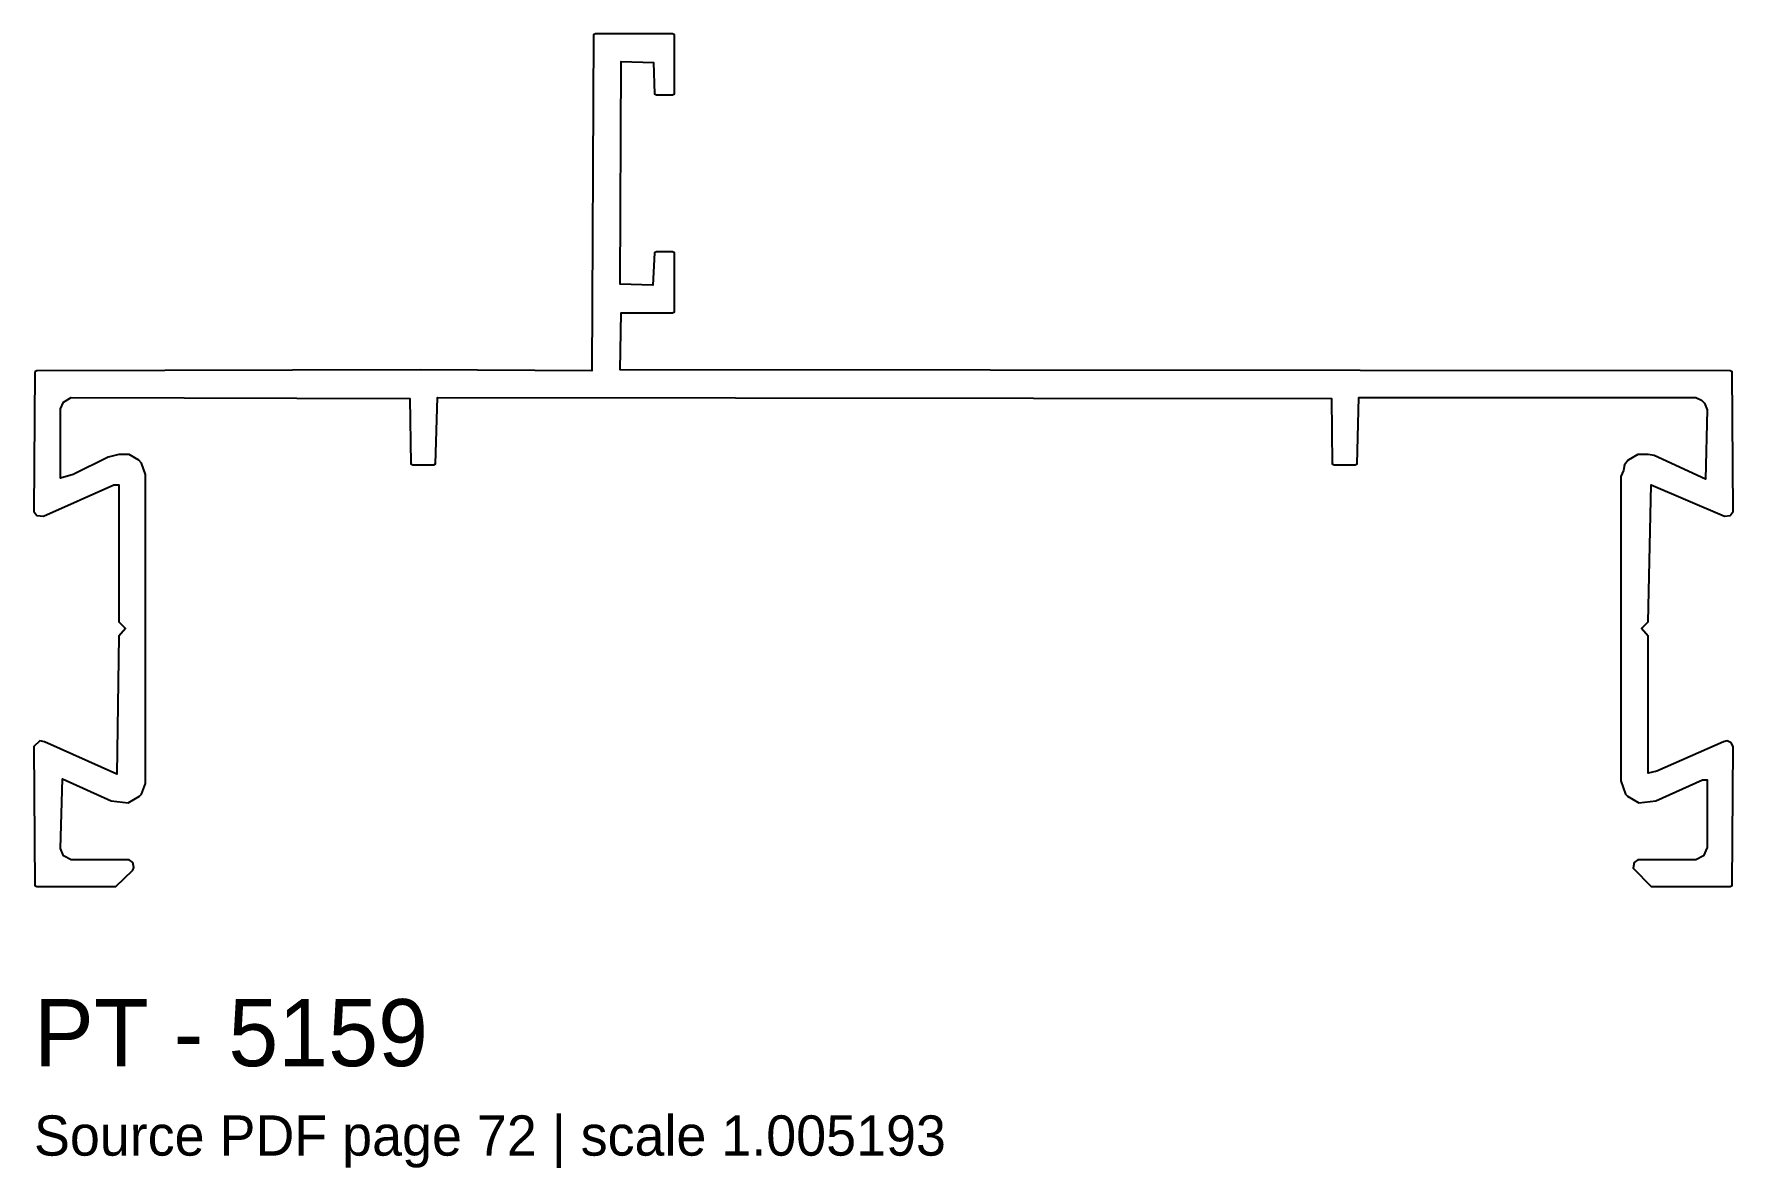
# Model space of a CAD drawing. Header units: millimetres. Extents: x 0 to 76, y -12.6 to 38.2.
import ezdxf

# ---------------------------------------------------------------- set-up
doc = ezdxf.new("R2010")
doc.units = ezdxf.units.MM
doc.layers.add('INFO', color=7, linetype='Continuous')
doc.layers.add('PROFILE', color=7, linetype='Continuous')

msp = doc.modelspace()

# ---------------------------------------------------------------- linework, layer by layer
at = {"layer": 'PROFILE'}
msp.add_lwpolyline([(0.043, 23.064), (0, 16.809), (0.128, 16.638), (0.426, 16.596), (3.574, 18), (3.787, 18), (3.787, 11.872), (4.085, 11.574), (3.787, 11.234), (3.702, 5.064), (0.468, 6.511), (0.255, 6.553), (0, 6.298), (0.043, 0.085), (0.128, 0.043), (3.66, 0.043), (4.426, 0.766), (4.468, 0.894), (4.426, 1.106), (4.255, 1.234), (1.66, 1.234), (1.319, 1.404), (1.191, 1.745), (1.277, 4.851), (3.447, 3.872), (4.213, 3.787), (4.723, 4.085), (4.809, 4.17), (4.979, 4.638), (4.979, 18.468), (4.809, 18.979), (4.681, 19.106), (4.255, 19.362), (3.787, 19.362), (3.319, 19.234), (1.745, 18.468), (1.191, 18.298), (1.191, 21.404), (1.319, 21.702), (1.66, 21.915), (16.809, 21.872), (16.851, 18.936), (16.936, 18.894), (17.872, 18.894), (17.957, 18.936), (18.043, 21.915), (58, 21.872), (58.043, 18.936), (58.128, 18.894), (59.064, 18.894), (59.149, 18.936), (59.234, 21.915), (74.298, 21.915), (74.553, 21.787), (74.681, 21.66), (74.809, 21.362), (74.723, 18.255), (72.426, 19.319), (72.17, 19.362), (71.702, 19.362), (71.277, 19.106), (71.106, 18.894), (71.064, 18.638), (70.936, 18.383), (70.936, 4.766), (71.149, 4.17), (71.234, 4.085), (71.745, 3.787), (72.511, 3.872), (74.596, 4.809), (74.809, 4.809), (74.809, 1.787), (74.638, 1.404), (74.298, 1.234), (71.702, 1.234), (71.532, 1.106), (71.489, 0.851), (72.298, 0.043), (75.83, 0.043), (75.915, 0.085), (75.957, 6.298), (75.872, 6.468), (75.702, 6.553), (75.532, 6.511), (72.553, 5.191), (72.17, 5.106), (72.17, 11.234), (71.872, 11.574), (72.17, 11.872), (72.298, 18), (75.574, 16.596), (75.83, 16.638), (75.957, 16.809), (75.915, 23.064), (75.83, 23.106), (26.213, 23.149), (26.255, 25.702), (28.553, 25.702), (28.638, 25.745), (28.638, 28.383), (28.553, 28.426), (27.83, 28.426), (27.745, 28.383), (27.66, 26.936), (26.213, 26.979), (26.255, 36.936), (27.702, 36.894), (27.745, 35.489), (27.83, 35.447), (28.553, 35.447), (28.638, 35.489), (28.638, 38.128), (28.553, 38.17), (25.106, 38.17), (25.021, 38.128), (24.936, 23.106), (17.277, 23.149), (0.128, 23.106)], close=True, dxfattribs=at)

# ---------------------------------------------------------------- texts
at = {"layer": 'INFO'}
for s, height, p in [('PT - 5159', 3, (0, -8)), ('Source PDF page 72 | scale 1.005193', 1.8, (0, -12))]:
    msp.add_text(s, height=height, dxfattribs=at).set_placement(p)

doc.saveas('drawing.dxf')
